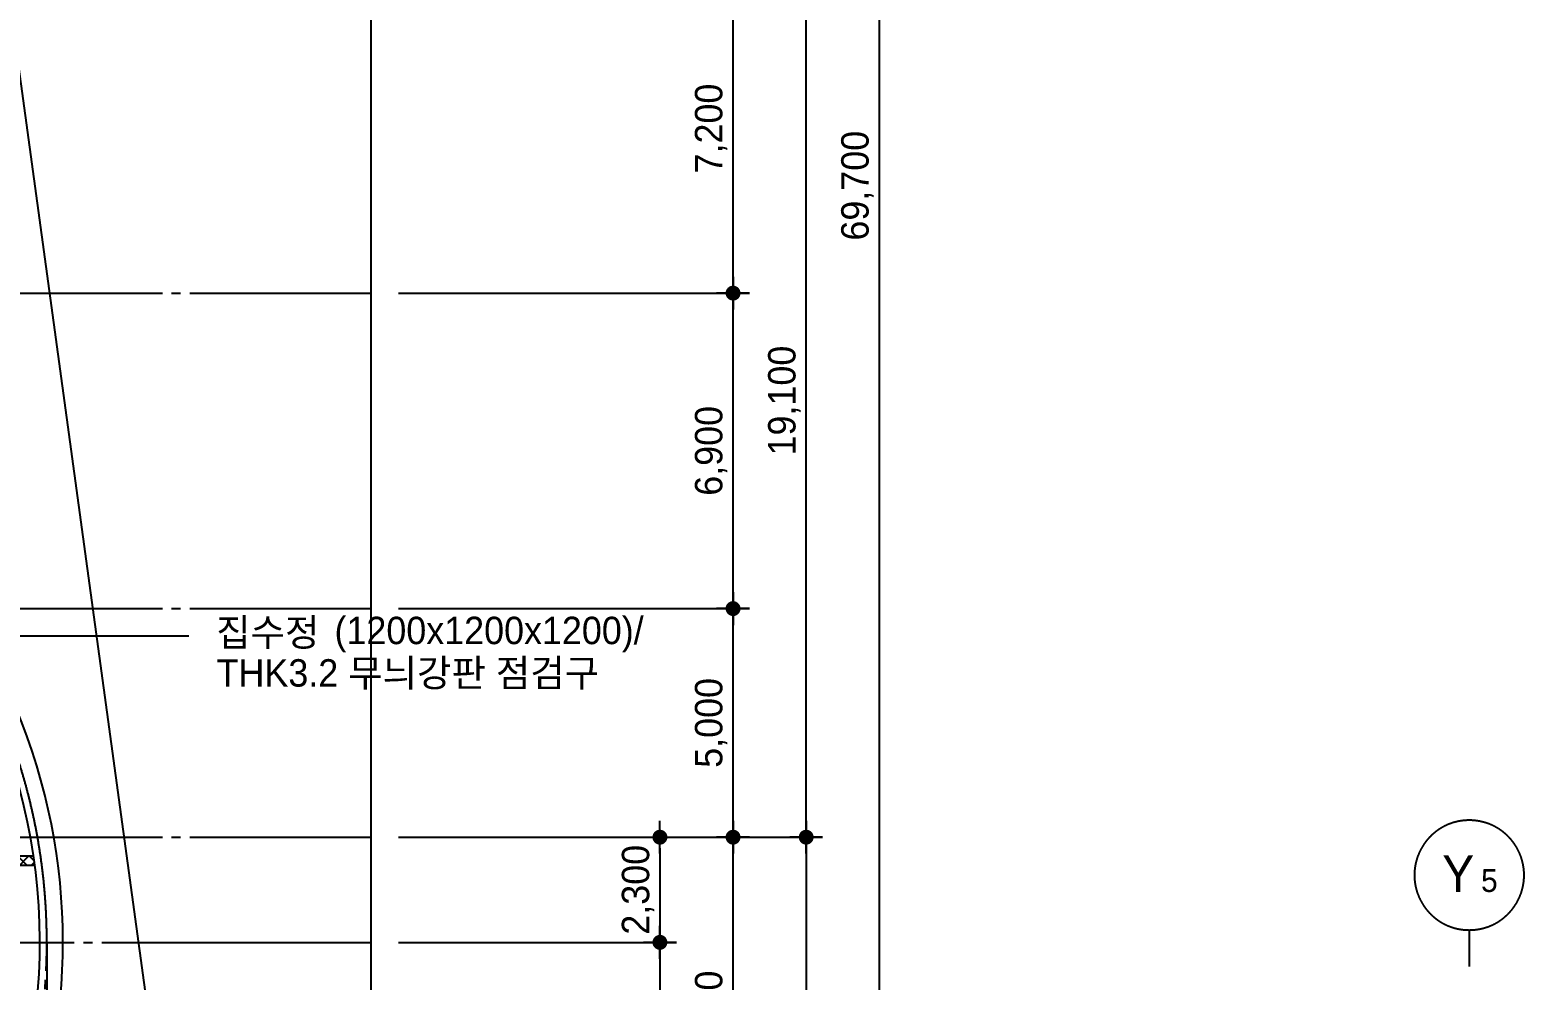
# Model space of a CAD drawing. Extents: x 13827183 to 13983685, y -1862231 to -1752052.
# Drawn here: x 13931509 to 13964198, y -1827503 to -1806719 of the extents above; entities that cross this region are included whole.
import ezdxf

# ---------------------------------------------------------------- set-up
doc = ezdxf.new("R2010")
doc.units = 0
doc.header["$LTSCALE"] = 100
doc.header["$MEASUREMENT"] = 0
doc.header["$PDSIZE"] = -10
doc.linetypes.add('CEN', pattern=[66, 60, -2, 2, -2])
doc.layers.get('0').update_dxf_attribs({"linetype": 'CONTINUOUS'})
doc.layers.get('Defpoints').update_dxf_attribs({"linetype": 'CONTINUOUS'})
for name, color, linetype in [('AXIS', 7, 'CEN'), ('CEN', 1, 'CEN'), ('DIM', 7, 'CONTINUOUS'), ('HAT', 5, 'CONTINUOUS'), ('TEXT1', 7, 'CONTINUOUS'), ('WA1', 2, 'CONTINUOUS'), ('WALLBR', 3, 'CONTINUOUS')]:
    doc.layers.add(name, color=color, linetype=linetype)
doc.styles.add('굴림', font='H2HDRM.TTF')
doc.styles.add('돋음', font='Dotum.ttf', dxfattribs={"height": 3})
doc.dimstyles.new('DIM50', dxfattribs={"dimscale": 50, "dimtxt": 3, "dimasz": 1.2, "dimexe": 1, "dimexo": 1, "dimgap": 0.6, "dimtad": 1, "dimdec": 4, "dimzin": 0, "dimdsep": 46, "dimlunit": 6, "dimtxsty": '굴림', "dimblk": 'DOTT', "dimcen": 0.09, "dimadec": 0, "dimazin": 0, "dimtfac": 1, "dimtdec": 4, "dimtofl": 0, "dimtmove": 2, "dimatfit": 2, "dimldrblk": 'DOTT', "dimfxl": 1, "dimtolj": 1, "dimtzin": 0, "dimarcsym": 0})

# ---------------------------------------------------------------- blocks, each defined once
blk = doc.blocks.new('DOTT')
for p, q in [((0, 1.5), (0, -1.5)), ((-1.5, 0), (1.5, 0))]:
    blk.add_line(p, q)
at = {"color": 6, "const_width": 0.68}
blk.add_lwpolyline([(-0.34, 0, 1), (0.34, 0, 1)], format="xyb", close=True, dxfattribs=at)
blk = doc.blocks.new('*D79')
at = {"layer": 'Defpoints', "color": 0, "lineweight": -3}
for p in [(13938971, -1805277), (13948492, -1805277), (13938971, -1824377)]:
    blk.add_point(p, dxfattribs=at)
at = {"layer": 'DIM', "color": 7, "lineweight": -2}
for p, q in [((13939571, -1805277), (13948692, -1805277)), ((13948492, -1824137), (13948492, -1805517)), ((13939571, -1824377), (13948692, -1824377))]:
    blk.add_line(p, q, dxfattribs=at)
at = {"layer": 'DIM', "color": 7, "lineweight": -2, "xscale": 240, "yscale": 240, "zscale": 240}
for p, rotation in [((13948492, -1805277), 90), ((13948492, -1824377), 270)]:
    blk.add_blockref('DOTT', p, dxfattribs=dict(at, rotation=rotation))
at = {"layer": 'DIM', "color": 3, "insert": (13948014, -1814827), "char_height": 600, "attachment_point": 5, "rotation": 90, "style": '굴림'}
blk.add_mtext('\\A1;19,100', dxfattribs=at)
blk = doc.blocks.new('*D80')
at = {"layer": 'Defpoints', "color": 0, "lineweight": -3}
for p in [(13938971, -1824377), (13946892, -1824377), (13938971, -1832177)]:
    blk.add_point(p, dxfattribs=at)
at = {"layer": 'DIM', "color": 7, "lineweight": -2}
for p, q in [((13939571, -1824377), (13947092, -1824377)), ((13946892, -1831937), (13946892, -1824617)), ((13939571, -1832177), (13947092, -1832177))]:
    blk.add_line(p, q, dxfattribs=at)
at = {"layer": 'DIM', "color": 7, "lineweight": -2, "xscale": 240, "yscale": 240, "zscale": 240}
for p, rotation in [((13946892, -1824377), 90), ((13946892, -1832177), 270)]:
    blk.add_blockref('DOTT', p, dxfattribs=dict(at, rotation=rotation))
at = {"layer": 'DIM', "color": 3, "insert": (13946414, -1828277), "char_height": 600, "attachment_point": 5, "rotation": 90, "style": '굴림'}
blk.add_mtext('\\A1;7,800', dxfattribs=at)
blk = doc.blocks.new('*D82')
at = {"layer": 'Defpoints', "color": 0, "lineweight": -3}
for p in [(13938971, -1819377), (13946892, -1819377), (13938971, -1824377)]:
    blk.add_point(p, dxfattribs=at)
at = {"layer": 'DIM', "color": 7, "lineweight": -2}
for p, q in [((13939571, -1819377), (13947092, -1819377)), ((13946892, -1824137), (13946892, -1819617)), ((13939571, -1824377), (13947092, -1824377))]:
    blk.add_line(p, q, dxfattribs=at)
at = {"layer": 'DIM', "color": 7, "lineweight": -2, "xscale": 240, "yscale": 240, "zscale": 240}
for p, rotation in [((13946892, -1819377), 90), ((13946892, -1824377), 270)]:
    blk.add_blockref('DOTT', p, dxfattribs=dict(at, rotation=rotation))
at = {"layer": 'DIM', "color": 3, "insert": (13946414, -1821877), "char_height": 600, "attachment_point": 5, "rotation": 90, "style": '굴림'}
blk.add_mtext('\\A1;5,000', dxfattribs=at)
blk = doc.blocks.new('*D83')
at = {"layer": 'Defpoints', "color": 0, "lineweight": -3}
for p in [(13938971, -1812477), (13946892, -1812477), (13938971, -1819377)]:
    blk.add_point(p, dxfattribs=at)
at = {"layer": 'DIM', "color": 7, "lineweight": -2}
for p, q in [((13939571, -1812477), (13947092, -1812477)), ((13946892, -1819137), (13946892, -1812717)), ((13939571, -1819377), (13947092, -1819377))]:
    blk.add_line(p, q, dxfattribs=at)
at = {"layer": 'DIM', "color": 7, "lineweight": -2, "xscale": 240, "yscale": 240, "zscale": 240}
for p, rotation in [((13946892, -1812477), 90), ((13946892, -1819377), 270)]:
    blk.add_blockref('DOTT', p, dxfattribs=dict(at, rotation=rotation))
at = {"layer": 'DIM', "color": 3, "insert": (13946414, -1815927), "char_height": 600, "attachment_point": 5, "rotation": 90, "style": '굴림'}
blk.add_mtext('\\A1;6,900', dxfattribs=at)
blk = doc.blocks.new('*D84')
at = {"layer": 'Defpoints', "color": 0, "lineweight": -3}
for p in [(13938971, -1805277), (13946892, -1805277), (13938971, -1812477)]:
    blk.add_point(p, dxfattribs=at)
at = {"layer": 'DIM', "color": 7, "lineweight": -2}
for p, q in [((13939571, -1805277), (13947092, -1805277)), ((13946892, -1812237), (13946892, -1805517)), ((13939571, -1812477), (13947092, -1812477))]:
    blk.add_line(p, q, dxfattribs=at)
at = {"layer": 'DIM', "color": 7, "lineweight": -2, "xscale": 240, "yscale": 240, "zscale": 240}
for p, rotation in [((13946892, -1805277), 90), ((13946892, -1812477), 270)]:
    blk.add_blockref('DOTT', p, dxfattribs=dict(at, rotation=rotation))
at = {"layer": 'DIM', "color": 3, "insert": (13946414, -1808877), "char_height": 600, "attachment_point": 5, "rotation": 90, "style": '굴림'}
blk.add_mtext('\\A1;7,200', dxfattribs=at)
blk = doc.blocks.new('*D90')
at = {"layer": 'Defpoints', "color": 0, "lineweight": -3}
for p in [(13938971, -1824377), (13938971, -1844977), (13948492, -1844977)]:
    blk.add_point(p, dxfattribs=at)
at = {"layer": 'DIM', "color": 7, "lineweight": -2}
for p, q in [((13939571, -1824377), (13948692, -1824377)), ((13948492, -1824617), (13948492, -1844737)), ((13939571, -1844977), (13948692, -1844977))]:
    blk.add_line(p, q, dxfattribs=at)
at = {"layer": 'DIM', "color": 7, "lineweight": -2, "xscale": 240, "yscale": 240, "zscale": 240}
for p, rotation in [((13948492, -1824377), 90), ((13948492, -1844977), 270)]:
    blk.add_blockref('DOTT', p, dxfattribs=dict(at, rotation=rotation))
at = {"layer": 'DIM', "color": 3, "insert": (13948014, -1834677), "char_height": 600, "attachment_point": 5, "rotation": 90, "style": '굴림'}
blk.add_mtext('\\A1;20,600', dxfattribs=at)
blk = doc.blocks.new('*D91')
at = {"layer": 'Defpoints', "color": 0, "lineweight": -3}
for p in [(13938971, -1775277), (13938971, -1844977), (13950092, -1844977)]:
    blk.add_point(p, dxfattribs=at)
at = {"layer": 'DIM', "color": 7, "lineweight": -2}
for p, q in [((13939571, -1775277), (13950292, -1775277)), ((13950092, -1775517), (13950092, -1844737)), ((13939571, -1844977), (13950292, -1844977))]:
    blk.add_line(p, q, dxfattribs=at)
at = {"layer": 'DIM', "color": 7, "lineweight": -2, "xscale": 240, "yscale": 240, "zscale": 240}
for p, rotation in [((13950092, -1775277), 90), ((13950092, -1844977), 270)]:
    blk.add_blockref('DOTT', p, dxfattribs=dict(at, rotation=rotation))
at = {"layer": 'DIM', "color": 3, "insert": (13949614, -1810127), "char_height": 600, "attachment_point": 5, "rotation": 90, "style": '굴림'}
blk.add_mtext('\\A1;69,700', dxfattribs=at)
blk = doc.blocks.new('*D92')
at = {"layer": 'Defpoints', "color": 0, "lineweight": -3}
for p in [(13938971, -1824377), (13938971, -1826677), (13945292, -1826677)]:
    blk.add_point(p, dxfattribs=at)
at = {"layer": 'DIM', "color": 7, "lineweight": -2}
for p, q in [((13939571, -1824377), (13945492, -1824377)), ((13945292, -1824617), (13945292, -1826437)), ((13939571, -1826677), (13945492, -1826677))]:
    blk.add_line(p, q, dxfattribs=at)
at = {"layer": 'DIM', "color": 7, "lineweight": -2, "xscale": 240, "yscale": 240, "zscale": 240}
for p, rotation in [((13945292, -1824377), 90), ((13945292, -1826677), 270)]:
    blk.add_blockref('DOTT', p, dxfattribs=dict(at, rotation=rotation))
at = {"layer": 'DIM', "color": 3, "insert": (13944814, -1825527), "char_height": 600, "attachment_point": 5, "rotation": 90, "style": '굴림'}
blk.add_mtext('\\A1;2,300', dxfattribs=at)
blk = doc.blocks.new('*D93')
at = {"layer": 'Defpoints', "color": 0, "lineweight": -3}
for p in [(13938971, -1826677), (13938971, -1832177), (13945292, -1832177)]:
    blk.add_point(p, dxfattribs=at)
at = {"layer": 'DIM', "color": 7, "lineweight": -2}
for p, q in [((13939571, -1826677), (13945492, -1826677)), ((13945292, -1826917), (13945292, -1831937)), ((13939571, -1832177), (13945492, -1832177))]:
    blk.add_line(p, q, dxfattribs=at)
at = {"layer": 'DIM', "color": 7, "lineweight": -2, "xscale": 240, "yscale": 240, "zscale": 240}
for p, rotation in [((13945292, -1826677), 90), ((13945292, -1832177), 270)]:
    blk.add_blockref('DOTT', p, dxfattribs=dict(at, rotation=rotation))
at = {"layer": 'DIM', "color": 3, "insert": (13944814, -1829427), "char_height": 600, "attachment_point": 5, "rotation": 90, "style": '굴림'}
blk.add_mtext('\\A1;5,500', dxfattribs=at)
blk = doc.blocks.new('BOMBOM_S')
at = {"color": 7}
blk.add_line((0, 0.4), (0, 0), dxfattribs=at)
blk.add_lwpolyline([(-0.6, 1, 1), (0.6, 1, 1), (-0.6, 1, 1)], format="xyb", dxfattribs=at)
at = {"color": 1, "style": '돋음'}
for tag, p, height in [('X', (-0.295, 0.816), 0.4), ('N', (0.129, 0.816), 0.25)]:
    blk.add_attdef(tag, p, '', height=height, dxfattribs=at)

msp = doc.modelspace()

# ---------------------------------------------------------------- hatches: boundary and pattern name
at = {"layer": 'HAT', "lineweight": -3, "ltscale": 200}
h = msp.add_hatch(dxfattribs=at)
h.set_pattern_fill('_USER,N', color=256, scale=180, angle=45, style=0, double=1, pattern_type=0)
h.set_pattern_definition([(45, (1315193.02, -3034316.96), (-127.2792206, 127.2792206), []), (135, (1315193.02, -3034316.96), (-127.2792206, -127.2792206), [])])
h.paths.add_polyline_path([(13924734.12832, -1824793.37395), (13924794.7608, -1824993.37395), (13931618.98744, -1824993.37395), (13931590.9485, -1824793.37395), (13924734.12832, -1824793.37395)])

# ---------------------------------------------------------------- linework, layer by layer
at = {"ltscale": 3}
msp.add_line((13934985.54826, -1819977.37395), (13924309.80992, -1819977.37395), dxfattribs=at)
at = {"layer": 'CEN', "linetype": 'CEN'}
for p, q in [((13842606.80992, -1812477.37395), (13938970.80992, -1812477.37395)), ((13842606.80992, -1819377.37395), (13938970.80992, -1819377.37395)), ((13842606.80992, -1824377.37395), (13938970.80992, -1824377.37395)), ((13919879.80992, -1826677.37395), (13938970.80992, -1826677.37395))]:
    msp.add_line(p, q, dxfattribs=at)
at = {"layer": 'CEN'}
msp.add_line((13931879.80992, -1826677.37395), (13931879.80992, -1852077.37395), dxfattribs=at)
at = {"layer": 'CEN', "color": 5}
msp.add_arc((13918879.80992, -1826677.37395), 13000, 270, 90, dxfattribs=at)
msp.add_arc((13918879.80992, -1826677.37395), 13000, 270, 90, dxfattribs=at)
at = {"layer": 'Defpoints', "color": 76}
msp.add_line((13938970.80992, -1768045.95467), (13938970.80992, -1852077.37395), dxfattribs=at)
at = {"layer": 'WA1'}
msp.add_line((13926371.79893, -1771845.72875), (13937359.91367, -1852077.37395), dxfattribs=at)
for radius, start, end in [(12850, 293.772922039, 39.999999968), (13350, 294.23542414, 22.568820073)]:
    msp.add_arc((13918879.80992, -1826677.37395), radius, start, end, dxfattribs=at)
at = {"layer": 'WALLBR'}
for p, q in [((13931590.9485, -1824793.37395), (13924734.12832, -1824793.37395)), ((13931618.98744, -1824993.37395), (13924794.7608, -1824993.37395))]:
    msp.add_line(p, q, dxfattribs=at)

# ---------------------------------------------------------------- block references
at = {"layer": 'AXIS', "xscale": 2000, "yscale": 2000, "zscale": 2000}
msp.add_blockref('BOMBOM_S', (13962997.6261, -1827207.01969), dxfattribs=at).add_auto_attribs({'X': 'Y', 'N': '5'})

# ---------------------------------------------------------------- texts
at = {"layer": 'TEXT1', "style": '돋음'}
for s, p in [('집수정', (13935585.02038, -1820196.67641)), ('(1200x1200x1200)/', (13938173.02725, -1820154.93976)), ('THK3.2 무늬강판 점검구', (13935593.99226, -1821083.75585))]:
    msp.add_text(s, height=600, dxfattribs=at).set_placement(p)

# ---------------------------------------------------------------- dimensions: what is measured, and where the dimension line sits
at = {"layer": 'DIM'}
for base, p1, p2, picture, middle in [((13950091.8099167496, -1844977.373948659), (13938970.8099167496, -1775277.373948659), (13938970.8099167496, -1844977.373948659), '*D91', (13949613.7334679198, -1810127.373948657)), ((13948491.80992, -1805277.37395), (13938970.80992, -1824377.37395), (13938970.80992, -1805277.37395), '*D79', (13948014.4733, -1814827.37395)), ((13946891.80992, -1805277.37395), (13938970.80992, -1812477.37395), (13938970.80992, -1805277.37395), '*D84', (13946413.73347, -1808877.37395)), ((13946891.80992, -1812477.37395), (13938970.80992, -1819377.37395), (13938970.80992, -1812477.37395), '*D83', (13946413.73347, -1815927.37395)), ((13946891.80992, -1819377.37395), (13938970.80992, -1824377.37395), (13938970.80992, -1819377.37395), '*D82', (13946414.4733, -1821877.37395)), ((13946891.80992, -1824377.37395), (13938970.80992, -1832177.37395), (13938970.80992, -1824377.37395), '*D80', (13946414.4733, -1828277.37395)), ((13948491.80992, -1844977.37395), (13938970.80992, -1824377.37395), (13938970.80992, -1844977.37395), '*D90', (13948013.73347, -1834677.37395)), ((13945291.80992, -1826677.37395), (13938970.80992, -1824377.37395), (13938970.80992, -1826677.37395), '*D92', (13944813.73347, -1825527.37395)), ((13945291.80992, -1832177.37395), (13938970.80992, -1826677.37395), (13938970.80992, -1832177.37395), '*D93', (13944814.4733, -1829427.37395))]:
    dim = msp.add_linear_dim(base=base, p1=p1, p2=p2, angle=90, dimstyle='DIM50', override={"dimscale": 200, "dimexo": 3}, dxfattribs=at)
    dim.commit()
    dim.dimension.update_dxf_attribs({"geometry": picture, "text_midpoint": middle})

doc.saveas('drawing.dxf')
